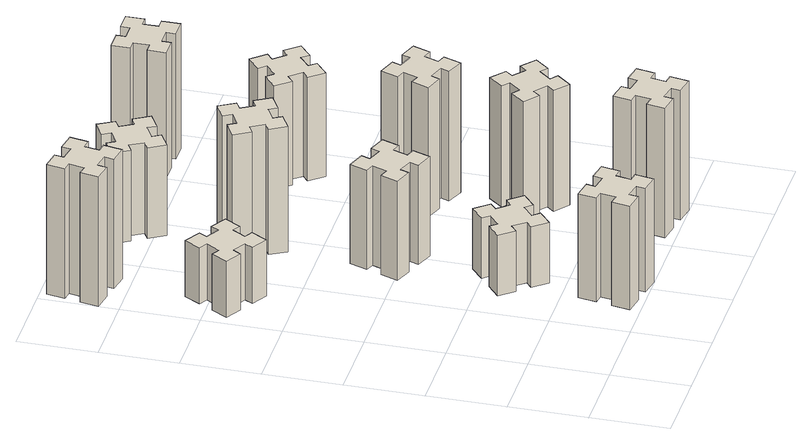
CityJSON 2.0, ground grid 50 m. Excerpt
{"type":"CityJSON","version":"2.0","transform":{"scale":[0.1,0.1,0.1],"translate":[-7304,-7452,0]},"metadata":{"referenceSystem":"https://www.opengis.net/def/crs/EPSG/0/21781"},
"CityObjects":{
"building1":{"type":"Building","attributes":{"class":"1000","function":"1000","usage":"1000","yearOfConstruction":2016,"roofType":"1000","measuredHeight":72,"storeysAboveGround":30,"storeysBelowGround":0},"geometry":[{"type":"Solid","lod":"1","boundaries":[[[[0,1,2,3,4,5,6,7,8,9,10,11,12,13,14,15,16,17,18,19]],[[17,16,20,21]],[[16,15,22,20]],[[15,14,23,22]],[[14,13,24,23]],[[13,12,25,24]],[[12,11,26,25]],[[11,10,27,26]],[[10,9,28,27]],[[9,8,29,28]],[[8,7,30,29]],[[7,6,31,30]],[[6,5,32,31]],[[5,4,33,32]],[[4,3,34,33]],[[3,2,35,34]],[[2,1,36,35]],[[1,0,37,36]],[[0,19,38,37]],[[19,18,39,38]],[[18,17,21,39]],[[24,25,26,27,28,29,30,31,32,33,34,35,36,37,38,39,21,20,22,23]]]]}]},
"building2":{"type":"Building","attributes":{"class":"1000","function":"1000","usage":"1000","yearOfConstruction":2016,"roofType":"1000","measuredHeight":39,"storeysAboveGround":30,"storeysBelowGround":0},"geometry":[{"type":"Solid","lod":"1","boundaries":[[[[40,41,42,43,44,45,46,47,48,49,50,51,52,53,54,55,56,57,58,59]],[[57,56,60,61]],[[56,55,62,60]],[[55,54,63,62]],[[54,53,64,63]],[[53,52,65,64]],[[52,51,66,65]],[[51,50,67,66]],[[50,49,68,67]],[[49,48,69,68]],[[48,47,70,69]],[[47,46,71,70]],[[46,45,72,71]],[[45,44,73,72]],[[44,43,74,73]],[[43,42,75,74]],[[42,41,76,75]],[[41,40,77,76]],[[40,59,78,77]],[[59,58,79,78]],[[58,57,61,79]],[[64,65,66,67,68,69,70,71,72,73,74,75,76,77,78,79,61,60,62,63]]]]}]},
"building3":{"type":"Building","attributes":{"class":"1000","function":"1000","usage":"1000","yearOfConstruction":2016,"roofType":"1000","measuredHeight":90,"storeysAboveGround":30,"storeysBelowGround":0},"geometry":[{"type":"Solid","lod":"1","boundaries":[[[[80,81,82,83,84,85,86,87,88,89,90,91,92,93,94,95,96,97,98,99]],[[97,96,100,101]],[[96,95,102,100]],[[95,94,103,102]],[[94,93,104,103]],[[93,92,105,104]],[[92,91,106,105]],[[91,90,107,106]],[[90,89,108,107]],[[89,88,109,108]],[[88,87,110,109]],[[87,86,111,110]],[[86,85,112,111]],[[85,84,113,112]],[[84,83,114,113]],[[83,82,115,114]],[[82,81,116,115]],[[81,80,117,116]],[[80,99,118,117]],[[99,98,119,118]],[[98,97,101,119]],[[104,105,106,107,108,109,110,111,112,113,114,115,116,117,118,119,101,100,102,103]]]]}]},
"building4":{"type":"Building","attributes":{"class":"1000","function":"1000","usage":"1000","yearOfConstruction":2016,"roofType":"1000","measuredHeight":42,"storeysAboveGround":30,"storeysBelowGround":0},"geometry":[{"type":"Solid","lod":"1","boundaries":[[[[120,121,122,123,124,125,126,127,128,129,130,131,132,133,134,135,136,137,138,139]],[[137,136,140,141]],[[136,135,142,140]],[[135,134,143,142]],[[134,133,144,143]],[[133,132,145,144]],[[132,131,146,145]],[[131,130,147,146]],[[130,129,148,147]],[[129,128,149,148]],[[128,127,150,149]],[[127,126,151,150]],[[126,125,152,151]],[[125,124,153,152]],[[124,123,154,153]],[[123,122,155,154]],[[122,121,156,155]],[[121,120,157,156]],[[120,139,158,157]],[[139,138,159,158]],[[138,137,141,159]],[[144,145,146,147,148,149,150,151,152,153,154,155,156,157,158,159,141,140,142,143]]]]}]},
"building5":{"type":"Building","attributes":{"class":"1000","function":"1000","usage":"1000","yearOfConstruction":2016,"roofType":"1000","measuredHeight":69,"storeysAboveGround":30,"storeysBelowGround":0},"geometry":[{"type":"Solid","lod":"1","boundaries":[[[[160,161,162,163,164,165,166,167,168,169,170,171,172,173,174,175,176,177,178,179]],[[177,176,180,181]],[[176,175,182,180]],[[175,174,183,182]],[[174,173,184,183]],[[173,172,185,184]],[[172,171,186,185]],[[171,170,187,186]],[[170,169,188,187]],[[169,168,189,188]],[[168,167,190,189]],[[167,166,191,190]],[[166,165,192,191]],[[165,164,193,192]],[[164,163,194,193]],[[163,162,195,194]],[[162,161,196,195]],[[161,160,197,196]],[[160,179,198,197]],[[179,178,199,198]],[[178,177,181,199]],[[184,185,186,187,188,189,190,191,192,193,194,195,196,197,198,199,181,180,182,183]]]]}]},
"building6":{"type":"Building","attributes":{"class":"1000","function":"1000","usage":"1000","yearOfConstruction":2016,"roofType":"1000","measuredHeight":87,"storeysAboveGround":30,"storeysBelowGround":0},"geometry":[{"type":"Solid","lod":"1","boundaries":[[[[200,201,202,203,204,205,206,207,208,209,210,211,212,213,214,215,216,217,218,219]],[[217,216,220,221]],[[216,215,222,220]],[[215,214,223,222]],[[214,213,224,223]],[[213,212,225,224]],[[212,211,226,225]],[[211,210,227,226]],[[210,209,228,227]],[[209,208,229,228]],[[208,207,230,229]],[[207,206,231,230]],[[206,205,232,231]],[[205,204,233,232]],[[204,203,234,233]],[[203,202,235,234]],[[202,201,236,235]],[[201,200,237,236]],[[200,219,238,237]],[[219,218,239,238]],[[218,217,221,239]],[[224,225,226,227,228,229,230,231,232,233,234,235,236,237,238,239,221,220,222,223]]]]}]},
"building7":{"type":"Building","attributes":{"class":"1000","function":"1000","usage":"1000","yearOfConstruction":2016,"roofType":"1000","measuredHeight":90,"storeysAboveGround":30,"storeysBelowGround":0},"geometry":[{"type":"Solid","lod":"1","boundaries":[[[[240,241,242,243,244,245,246,247,248,249,250,251,252,253,254,255,256,257,258,259]],[[257,256,260,261]],[[256,255,262,260]],[[255,254,263,262]],[[254,253,264,263]],[[253,252,265,264]],[[252,251,266,265]],[[251,250,267,266]],[[250,249,268,267]],[[249,248,269,268]],[[248,247,270,269]],[[247,246,271,270]],[[246,245,272,271]],[[245,244,273,272]],[[244,243,274,273]],[[243,242,275,274]],[[242,241,276,275]],[[241,240,277,276]],[[240,259,278,277]],[[259,258,279,278]],[[258,257,261,279]],[[264,265,266,267,268,269,270,271,272,273,274,275,276,277,278,279,261,260,262,263]]]]}]},
"building8":{"type":"Building","attributes":{"class":"1000","function":"1000","usage":"1000","yearOfConstruction":2016,"roofType":"1000","measuredHeight":63,"storeysAboveGround":30,"storeysBelowGround":0},"geometry":[{"type":"Solid","lod":"1","boundaries":[[[[280,281,282,283,284,285,286,287,288,289,290,291,292,293,294,295,296,297,298,299]],[[297,296,300,301]],[[296,295,302,300]],[[295,294,303,302]],[[294,293,304,303]],[[293,292,305,304]],[[292,291,306,305]],[[291,290,307,306]],[[290,289,308,307]],[[289,288,309,308]],[[288,287,310,309]],[[287,286,311,310]],[[286,285,312,311]],[[285,284,313,312]],[[284,283,314,313]],[[283,282,315,314]],[[282,281,316,315]],[[281,280,317,316]],[[280,299,318,317]],[[299,298,319,318]],[[298,297,301,319]],[[304,305,306,307,308,309,310,311,312,313,314,315,316,317,318,319,301,300,302,303]]]]}]},
"building9":{"type":"Building","attributes":{"class":"1000","function":"1000","usage":"1000","yearOfConstruction":2016,"roofType":"1000","measuredHeight":84,"storeysAboveGround":30,"storeysBelowGround":0},"geometry":[{"type":"Solid","lod":"1","boundaries":[[[[320,321,322,323,324,325,326,327,328,329,330,331,332,333,334,335,336,337,338,339]],[[337,336,340,341]],[[336,335,342,340]],[[335,334,343,342]],[[334,333,344,343]],[[333,332,345,344]],[[332,331,346,345]],[[331,330,347,346]],[[330,329,348,347]],[[329,328,349,348]],[[328,327,350,349]],[[327,326,351,350]],[[326,325,352,351]],[[325,324,353,352]],[[324,323,354,353]],[[323,322,355,354]],[[322,321,356,355]],[[321,320,357,356]],[[320,339,358,357]],[[339,338,359,358]],[[338,337,341,359]],[[344,345,346,347,348,349,350,351,352,353,354,355,356,357,358,359,341,340,342,343]]]]}]},
"building10":{"type":"Building","attributes":{"class":"1000","function":"1000","usage":"1000","yearOfConstruction":2016,"roofType":"1000","measuredHeight":90,"storeysAboveGround":30,"storeysBelowGround":0},"geometry":[{"type":"Solid","lod":"1","boundaries":[[[[360,361,362,363,364,365,366,367,368,369,370,371,372,373,374,375,376,377,378,379]],[[377,376,380,381]],[[376,375,382,380]],[[375,374,383,382]],[[374,373,384,383]],[[373,372,385,384]],[[372,371,386,385]],[[371,370,387,386]],[[370,369,388,387]],[[369,368,389,388]],[[368,367,390,389]],[[367,366,391,390]],[[366,365,392,391]],[[365,364,393,392]],[[364,363,394,393]],[[363,362,395,394]],[[362,361,396,395]],[[361,360,397,396]],[[360,379,398,397]],[[379,378,399,398]],[[378,377,381,399]],[[384,385,386,387,388,389,390,391,392,393,394,395,396,397,398,399,381,380,382,383]]]]}]},
"building11":{"type":"Building","attributes":{"class":"1000","function":"1000","usage":"1000","yearOfConstruction":2016,"roofType":"1000","measuredHeight":72,"storeysAboveGround":30,"storeysBelowGround":0},"geometry":[{"type":"Solid","lod":"1","boundaries":[[[[400,401,402,403,404,405,406,407,408,409,410,411,412,413,414,415,416,417,418,419]],[[417,416,420,421]],[[416,415,422,420]],[[415,414,423,422]],[[414,413,424,423]],[[413,412,425,424]],[[412,411,426,425]],[[411,410,427,426]],[[410,409,428,427]],[[409,408,429,428]],[[408,407,430,429]],[[407,406,431,430]],[[406,405,432,431]],[[405,404,433,432]],[[404,403,434,433]],[[403,402,435,434]],[[402,401,436,435]],[[401,400,437,436]],[[400,419,438,437]],[[419,418,439,438]],[[418,417,421,439]],[[424,425,426,427,428,429,430,431,432,433,434,435,436,437,438,439,421,420,422,423]]]]}]},
"building12":{"type":"Building","attributes":{"class":"1000","function":"1000","usage":"1000","yearOfConstruction":2016,"roofType":"1000","measuredHeight":87,"storeysAboveGround":30,"storeysBelowGround":0},"geometry":[{"type":"Solid","lod":"1","boundaries":[[[[440,441,442,443,444,445,446,447,448,449,450,451,452,453,454,455,456,457,458,459]],[[457,456,460,461]],[[456,455,462,460]],[[455,454,463,462]],[[454,453,464,463]],[[453,452,465,464]],[[452,451,466,465]],[[451,450,467,466]],[[450,449,468,467]],[[449,448,469,468]],[[448,447,470,469]],[[447,446,471,470]],[[446,445,472,471]],[[445,444,473,472]],[[444,443,474,473]],[[443,442,475,474]],[[442,441,476,475]],[[441,440,477,476]],[[440,459,478,477]],[[459,458,479,478]],[[458,457,461,479]],[[464,465,466,467,468,469,470,471,472,473,474,475,476,477,478,479,461,460,462,463]]]]}]}
},
"vertices":[
[846,274,0],[828,175,0],[769,186,0],[748,67,0],[867,47,0],[877,106,0],[975,88,0],[965,29,0],[1083,8,0],[1104,127,0],[1045,137,0],[1062,235,0],[1121,225,0],[1142,343,0],[1024,364,0],[1014,305,0],[915,322,0],[926,381,0],[807,402,0],[787,284,0],[915,322,720],[926,381,720],[1014,305,720],[1024,364,720],[1142,343,720],[1121,225,720],[1062,235,720],[1045,137,720],[1104,127,720],[1083,8,720],[965,29,720],[975,88,720],[877,106,720],[867,47,720],[748,67,720],[769,186,720],[828,175,720],[846,274,720],[787,284,720],[807,402,720],
[376,2327,0],[426,2414,0],[478,2384,0],[538,2488,0],[434,2548,0],[404,2496,0],[317,2546,0],[347,2598,0],[243,2658,0],[183,2554,0],[235,2524,0],[185,2437,0],[133,2467,0],[73,2363,0],[177,2303,0],[207,2355,0],[294,2305,0],[264,2253,0],[368,2193,0],[428,2297,0],[294,2305,390],[264,2253,390],[207,2355,390],[177,2303,390],[73,2363,390],[133,2467,390],[185,2437,390],[235,2524,390],[183,2554,390],[243,2658,390],[347,2598,390],[317,2546,390],[404,2496,390],[434,2548,390],[538,2488,390],[478,2384,390],[426,2414,390],[376,2327,390],[428,2297,390],[368,2193,390],
[305,3197,0],[322,3295,0],[381,3285,0],[402,3403,0],[284,3424,0],[274,3365,0],[175,3382,0],[186,3441,0],[67,3462,0],[47,3344,0],[106,3334,0],[88,3235,0],[29,3246,0],[8,3127,0],[127,3107,0],[137,3166,0],[235,3148,0],[225,3089,0],[343,3068,0],[364,3187,0],[235,3148,900],[225,3089,900],[137,3166,900],[127,3107,900],[8,3127,900],[29,3246,900],[88,3235,900],[106,3334,900],[47,3344,900],[67,3462,900],[186,3441,900],[175,3382,900],[274,3365,900],[284,3424,900],[402,3403,900],[381,3285,900],[322,3295,900],[305,3197,900],[364,3187,900],[343,3068,900],
[913,962,0],[836,897,0],[798,943,0],[706,866,0],[783,774,0],[829,813,0],[893,736,0],[847,698,0],[924,606,0],[1016,683,0],[978,729,0],[1054,793,0],[1093,747,0],[1185,824,0],[1108,916,0],[1062,878,0],[997,954,0],[1043,993,0],[966,1085,0],[874,1008,0],[997,954,420],[1043,993,420],[1062,878,420],[1108,916,420],[1185,824,420],[1093,747,420],[1054,793,420],[978,729,420],[1016,683,420],[924,606,420],[847,698,420],[893,736,420],[829,813,420],[783,774,420],[706,866,420],[798,943,420],[836,897,420],[913,962,420],[874,1008,420],[966,1085,420],
[1032,1501,0],[1066,1595,0],[1122,1574,0],[1163,1687,0],[1050,1728,0],[1030,1672,0],[936,1706,0],[957,1762,0],[844,1803,0],[803,1690,0],[859,1670,0],[825,1576,0],[769,1597,0],[727,1484,0],[840,1443,0],[861,1499,0],[955,1465,0],[934,1409,0],[1047,1367,0],[1088,1480,0],[955,1465,690],[934,1409,690],[861,1499,690],[840,1443,690],[727,1484,690],[769,1597,690],[825,1576,690],[859,1670,690],[803,1690,690],[844,1803,690],[957,1762,690],[936,1706,690],[1030,1672,690],[1050,1728,690],[1163,1687,690],[1122,1574,690],[1066,1595,690],[1032,1501,690],[1088,1480,690],[1047,1367,690],
[825,2414,0],[875,2327,0],[823,2297,0],[883,2193,0],[987,2253,0],[957,2305,0],[1044,2355,0],[1074,2303,0],[1178,2363,0],[1118,2467,0],[1066,2437,0],[1016,2524,0],[1068,2554,0],[1008,2658,0],[904,2598,0],[934,2546,0],[847,2496,0],[817,2548,0],[713,2488,0],[773,2384,0],[847,2496,870],[817,2548,870],[934,2546,870],[904,2598,870],[1008,2658,870],[1068,2554,870],[1016,2524,870],[1066,2437,870],[1118,2467,870],[1178,2363,870],[1074,2303,870],[1044,2355,870],[957,2305,870],[987,2253,870],[883,2193,870],[823,2297,870],[875,2327,870],[825,2414,870],[773,2384,870],[713,2488,870],
[1854,305,0],[1755,322,0],[1766,381,0],[1647,402,0],[1627,284,0],[1686,274,0],[1668,175,0],[1609,186,0],[1588,67,0],[1707,47,0],[1717,106,0],[1815,88,0],[1805,29,0],[1923,8,0],[1944,127,0],[1885,137,0],[1902,235,0],[1961,225,0],[1982,343,0],[1864,364,0],[1902,235,900],[1961,225,900],[1885,137,900],[1944,127,900],[1923,8,900],[1805,29,900],[1815,88,900],[1717,106,900],[1707,47,900],[1588,67,900],[1609,186,900],[1668,175,900],[1686,274,900],[1627,284,900],[1647,402,900],[1766,381,900],[1755,322,900],[1854,305,900],[1864,364,900],[1982,343,900],
[1066,3177,0],[1016,3264,0],[1068,3294,0],[1008,3398,0],[904,3338,0],[934,3286,0],[847,3236,0],[817,3288,0],[713,3228,0],[773,3124,0],[825,3154,0],[875,3067,0],[823,3037,0],[883,2933,0],[987,2993,0],[957,3045,0],[1044,3095,0],[1074,3043,0],[1178,3103,0],[1118,3207,0],[1044,3095,630],[1074,3043,630],[957,3045,630],[987,2993,630],[883,2933,630],[823,3037,630],[875,3067,630],[825,3154,630],[773,3124,630],[713,3228,630],[817,3288,630],[847,3236,630],[934,3286,630],[904,3338,630],[1008,3398,630],[1068,3294,630],[1016,3264,630],[1066,3177,630],[1118,3207,630],[1178,3103,630],
[1837,836,0],[1902,913,0],[1948,874,0],[2025,966,0],[1933,1043,0],[1894,997,0],[1818,1062,0],[1856,1108,0],[1764,1185,0],[1687,1093,0],[1733,1054,0],[1669,978,0],[1623,1016,0],[1546,924,0],[1638,847,0],[1676,893,0],[1753,829,0],[1714,783,0],[1806,706,0],[1883,798,0],[1753,829,840],[1714,783,840],[1676,893,840],[1638,847,840],[1546,924,840],[1623,1016,840],[1669,978,840],[1733,1054,840],[1687,1093,840],[1764,1185,840],[1856,1108,840],[1818,1062,840],[1894,997,840],[1933,1043,840],[2025,966,840],[1948,874,840],[1902,913,840],[1837,836,840],[1883,798,840],[1806,706,840],
[1770,1672,0],[1676,1706,0],[1697,1762,0],[1584,1803,0],[1543,1690,0],[1599,1670,0],[1565,1576,0],[1509,1597,0],[1467,1484,0],[1580,1443,0],[1601,1499,0],[1695,1465,0],[1674,1409,0],[1787,1367,0],[1828,1480,0],[1772,1501,0],[1806,1595,0],[1862,1574,0],[1903,1687,0],[1790,1728,0],[1806,1595,900],[1862,1574,900],[1772,1501,900],[1828,1480,900],[1787,1367,900],[1674,1409,900],[1695,1465,900],[1601,1499,900],[1580,1443,900],[1467,1484,900],[1509,1597,900],[1565,1576,900],[1599,1670,900],[1543,1690,900],[1584,1803,900],[1697,1762,900],[1676,1706,900],[1770,1672,900],[1790,1728,900],[1903,1687,900],
[1669,2393,0],[1733,2316,0],[1687,2278,0],[1764,2186,0],[1856,2263,0],[1818,2309,0],[1894,2373,0],[1933,2327,0],[2025,2404,0],[1948,2496,0],[1902,2458,0],[1837,2534,0],[1883,2573,0],[1806,2665,0],[1714,2588,0],[1753,2542,0],[1676,2477,0],[1638,2523,0],[1546,2446,0],[1623,2354,0],[1676,2477,720],[1638,2523,720],[1753,2542,720],[1714,2588,720],[1806,2665,720],[1883,2573,720],[1837,2534,720],[1902,2458,720],[1948,2496,720],[2025,2404,720],[1933,2327,720],[1894,2373,720],[1818,2309,720],[1856,2263,720],[1764,2186,720],[1687,2278,720],[1733,2316,720],[1669,2393,720],[1623,2354,720],[1546,2446,720],
[1635,3155,0],[1735,3155,0],[1735,3095,0],[1855,3095,0],[1855,3215,0],[1795,3215,0],[1795,3315,0],[1855,3315,0],[1855,3435,0],[1735,3435,0],[1735,3375,0],[1635,3375,0],[1635,3435,0],[1515,3435,0],[1515,3315,0],[1575,3315,0],[1575,3215,0],[1515,3215,0],[1515,3095,0],[1635,3095,0],[1575,3215,870],[1515,3215,870],[1575,3315,870],[1515,3315,870],[1515,3435,870],[1635,3435,870],[1635,3375,870],[1735,3375,870],[1735,3435,870],[1855,3435,870],[1855,3315,870],[1795,3315,870],[1795,3215,870],[1855,3215,870],[1855,3095,870],[1735,3095,870],[1735,3155,870],[1635,3155,870],[1635,3095,870],[1515,3095,870]
]}
